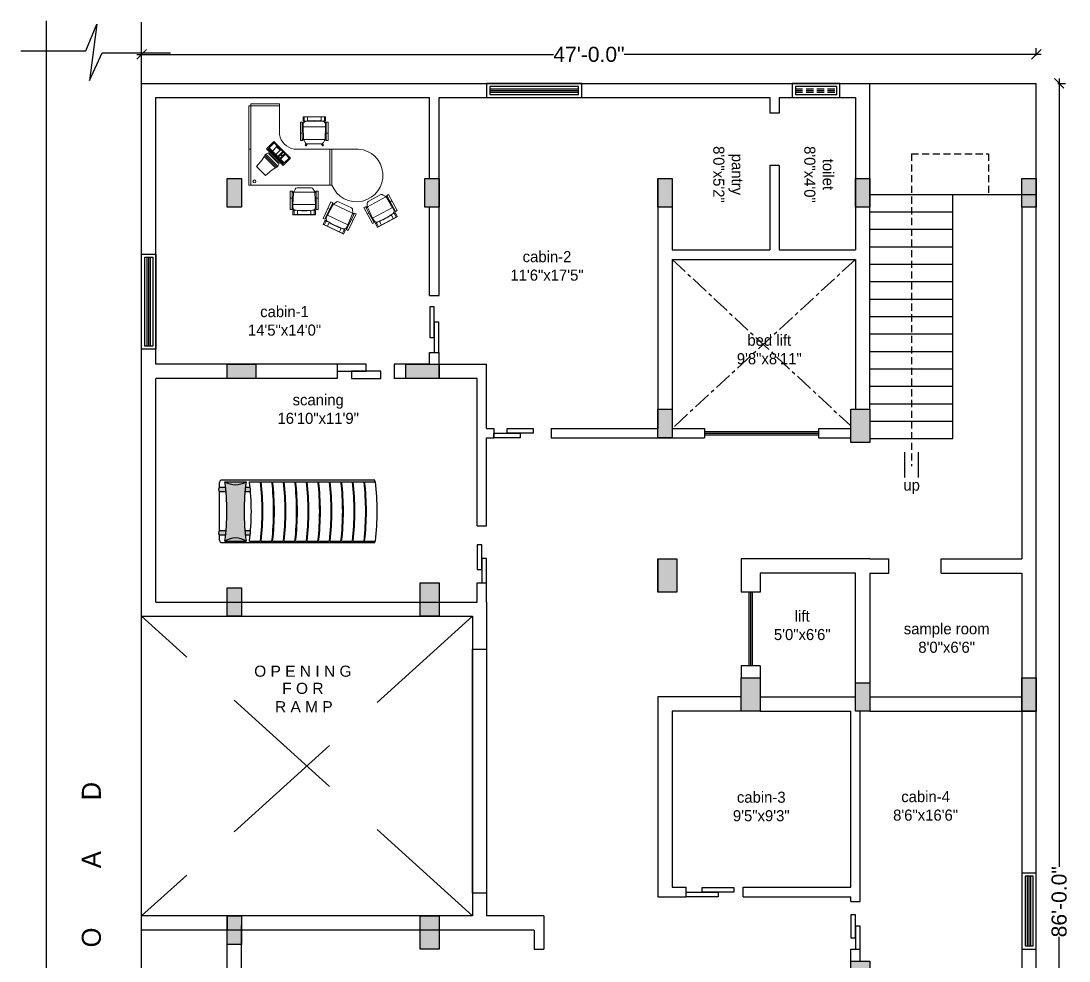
# Model space of a CAD drawing. Header units: inches. Extents: x 204954 to 440946, y -300749 to -143756.
# Drawn here: x 204987 to 205648, y -144348 to -143756 of the extents above; entities that cross this region are included whole.
import ezdxf
from ezdxf.enums import TextEntityAlignment as Align

# ---------------------------------------------------------------- set-up
doc = ezdxf.new("R2010")
doc.units = ezdxf.units.IN
doc.header["$LTSCALE"] = 9
doc.header["$MEASUREMENT"] = 0
doc.linetypes.add('CENTER', pattern=[2, 1.25, -0.25, 0.25, -0.25])
doc.linetypes.add('DASHED', pattern=[0.75, 0.5, -0.25])
doc.layers.get('Defpoints').update_dxf_attribs({"lineweight": 0})
doc.layers.add('beam framing', color=91, linetype='Continuous')
doc.layers.add('Plinth Wall TEXT', color=7, linetype='Continuous')
doc.layers.add('Bloco', color=1, linetype='Continuous', lineweight=9)
doc.layers.add('COLUMNS', color=1, linetype='Continuous', lineweight=30)
doc.layers.add('Hatch', color=7, linetype='Continuous', lineweight=15, true_color=0xa3a3a3)
doc.styles.add('outer', font='arial.ttf', dxfattribs={"height": 24})
doc.styles.add('SST1', font='arial.ttf', dxfattribs={"height": 9.5})
doc.styles.add('vni1', font='arial.ttf')
doc.dimstyles.new('DIMA-1', dxfattribs={"dimtxt": 9.5, "dimasz": 6, "dimexe": 4, "dimexo": 4, "dimgap": 0.25, "dimtad": 0, "dimdec": 1, "dimzin": 3, "dimdsep": 46, "dimlunit": 4, "dimtxsty": 'SST1', "dimblk1": 'OBLIQUE', "dimblk2": 'OBLIQUE', "dimsah": 1, "dimcen": 0, "dimdle": 3, "dimclrd": 3, "dimclre": 3, "dimclrt": 7, "dimadec": 0, "dimazin": 0, "dimtfac": 1, "dimtdec": 1, "dimtix": 1, "dimtmove": 2, "dimatfit": 3, "dimfxl": 4, "dimfxlon": 1, "dimtolj": 1, "dimtzin": 3, "dimarcsym": 0})

# ---------------------------------------------------------------- blocks, each defined once
blk = doc.blocks.new('A$C31806C9B')
at = {"layer": 'Hatch'}
blk.add_hatch(color=256, dxfattribs=at).paths.add_polyline_path([(0, -21), (0, 0), (-12, 0), (-12, -21)])
at = {"layer": 'COLUMNS'}
blk.add_lwpolyline([(-12, 0), (0, 0), (0, -21), (-12, -21)], close=True, dxfattribs=at)
blk = doc.blocks.new('A$C00142961')
at = {"layer": 'Hatch'}
blk.add_hatch(color=256, dxfattribs=at).paths.add_polyline_path([(9, 0), (0, 0), (0, -21), (9, -21)])
at = {"layer": 'COLUMNS'}
blk.add_lwpolyline([(0, 0), (9, 0), (9, -21), (0, -21)], close=True, dxfattribs=at)
blk = doc.blocks.new('A$C5E2070FF')
at = {"layer": 'Hatch'}
blk.add_hatch(color=256, dxfattribs=at).paths.add_polyline_path([(18, -9), (18, 0), (0, 0), (0, -9)])
at = {"layer": 'COLUMNS'}
blk.add_lwpolyline([(18, 0), (18, -9), (0, -9), (0, 0)], close=True, dxfattribs=at)
blk = doc.blocks.new('_Oblique')
at = {"color": 0, "linetype": 'ByBlock', "lineweight": -2}
blk.add_line((-0.5, -0.5), (0.5, 0.5), dxfattribs=at)
blk = doc.blocks.new('*D11')
at = {"layer": 'beam framing', "color": 3, "lineweight": -2, "transparency": 16777216}
for p, q in [((205059.9, -143776.87), (205322.6, -143776.87)), ((205062.9, -143777.62), (205062.9, -143772.87)), ((205629.9, -143776.87), (205367.19, -143776.87)), ((205626.9, -143777.62), (205626.9, -143772.87))]:
    blk.add_line(p, q, dxfattribs=at)
at = {"layer": 'Defpoints', "color": 0, "transparency": 16777216}
for p in [(205626.9, -143776.87), (205062.9, -143795.13), (205626.9, -143795.13)]:
    blk.add_point(p, dxfattribs=at)
at = {"layer": 'beam framing', "color": 3, "lineweight": -2, "transparency": 16777216, "xscale": 6, "yscale": 6, "zscale": 6, "rotation": 180}
blk.add_blockref('_Oblique', (205062.9, -143776.87), dxfattribs=at)
at = {"layer": 'beam framing', "color": 3, "lineweight": -2, "transparency": 16777216, "xscale": 6, "yscale": 6, "zscale": 6}
blk.add_blockref('_Oblique', (205626.9, -143776.87), dxfattribs=at)
at = {"layer": 'beam framing', "color": 7, "transparency": 16777216, "insert": (205344.9, -143776.87), "char_height": 9.5, "attachment_point": 5, "style": 'SST1'}
blk.add_mtext('\\A1;47\'-0.0"', dxfattribs=at)
blk = doc.blocks.new('*D12')
at = {"layer": 'beam framing', "color": 3, "lineweight": -2, "transparency": 16777216}
for p, q in [((205640.57, -143795.13), (205645.32, -143795.13)), ((205641.32, -143792.13), (205641.32, -144289.02)), ((205641.32, -144830.13), (205641.32, -144333.24)), ((205640.57, -144827.13), (205645.32, -144827.13))]:
    blk.add_line(p, q, dxfattribs=at)
at = {"layer": 'Defpoints', "color": 0, "transparency": 16777216}
for p in [(205626.9, -143795.13), (205626.9, -144827.13), (205641.32, -144827.13)]:
    blk.add_point(p, dxfattribs=at)
at = {"layer": 'beam framing', "color": 3, "lineweight": -2, "transparency": 16777216, "xscale": 6, "yscale": 6, "zscale": 6}
for p, rotation in [((205641.32, -143795.13), 90), ((205641.32, -144827.13), 270)]:
    blk.add_blockref('_Oblique', p, dxfattribs=dict(at, rotation=rotation))
at = {"layer": 'beam framing', "color": 7, "transparency": 16777216, "insert": (205641.32, -144311.13), "char_height": 9.5, "attachment_point": 5, "rotation": 90, "style": 'SST1'}
blk.add_mtext('\\A1;86\'-0.0"', dxfattribs=at)

msp = doc.modelspace()

# ---------------------------------------------------------------- hatches: boundary and pattern name
at = {"ltscale": 0.08}
h = msp.add_hatch(color=0, dxfattribs=at)
h.dxf.hatch_style = 1
h.set_gradient(color1=(207, 182, 150), color2=(239, 231, 220), one_color=1, tint=0.9)
h.paths.add_polyline_path([(205115.40385, -144046.25261, 0.288482462), (205128.73369, -144046.25261)])
h = msp.add_hatch(color=0, dxfattribs=at)
h.dxf.hatch_style = 1
h.set_gradient(color1=(207, 182, 150), color2=(239, 231, 220), one_color=1, tint=0.9, name='INVCURVED')
h.paths.add_polyline_path([(205115.40385, -144046.25261, -0.065400676), (205115.40385, -144083.66113, -0.288482462), (205128.73369, -144083.66113, -0.065400676), (205128.73369, -144046.25261, -0.288482462)])
h = msp.add_hatch(color=0, dxfattribs=at)
h.dxf.hatch_style = 1
h.set_gradient(color1=(207, 182, 150), color2=(231, 219, 203), one_color=1, tint=0.85, name='CYLINDER')
h.paths.add_polyline_path([(205111.70333, -144049.82693, 0.178941655), (205111.70333, -144052.67047), (205116.10057, -144052.67047, 0.004972963), (205115.82789, -144049.82693)])
h.paths.add_polyline_path([(205128.30965, -144049.82693, 0.004972963), (205128.03696, -144052.67047), (205131.57529, -144052.67047, 0.004552059), (205131.32569, -144049.82693)])
h = msp.add_hatch(color=0, dxfattribs=at)
h.dxf.hatch_style = 1
h.set_gradient(color1=(207, 182, 150), color2=(231, 219, 203), one_color=1, tint=0.85, name='CYLINDER')
h.paths.add_polyline_path([(205111.70333, -144077.24327, 0.178941655), (205111.70333, -144080.0868), (205115.82789, -144080.0868, 0.004972963), (205116.10057, -144077.24327)])
h.paths.add_polyline_path([(205128.03696, -144077.24327, 0.004972963), (205128.30965, -144080.0868), (205131.32569, -144080.0868, 0.004552059), (205131.57529, -144077.24327)])
h = msp.add_hatch(color=0, dxfattribs=at)
h.dxf.hatch_style = 1
h.set_gradient(color1=(207, 182, 150), color2=(239, 231, 220), one_color=1, tint=0.9)
h.paths.add_polyline_path([(205115.40385, -144083.66113), (205128.73369, -144083.66113, 0.288482462)])

# ---------------------------------------------------------------- linework, layer by layer
at = {"color": 0}
for p, q in [((205115.40385, -144046.25261), (205128.73369, -144046.25261)), ((205130.93769, -144046.25261), (205137.788, -144046.25261)), ((205138.19193, -144046.25261), (205145.04223, -144046.25261)), ((205145.44616, -144046.25261), (205152.29646, -144046.25261)), ((205152.70039, -144046.25261), (205159.55069, -144046.25261)), ((205159.95462, -144046.25261), (205166.80493, -144046.25261)), ((205167.20886, -144046.25261), (205174.05916, -144046.25261)), ((205174.46309, -144046.25261), (205181.31339, -144046.25261)), ((205181.71732, -144046.25261), (205188.56762, -144046.25261)), ((205188.97155, -144046.25261), (205195.82186, -144046.25261)), ((205196.22579, -144046.25261), (205203.07609, -144046.25261)), ((205203.48002, -144046.25261), (205210.33032, -144046.25261)), ((205115.82789, -144049.82693), (205111.70333, -144049.82693)), ((205116.10057, -144052.67047), (205111.70333, -144052.67047)), ((205131.57529, -144052.67047), (205128.03696, -144052.67047)), ((205131.32569, -144049.82693), (205128.30965, -144049.82693)), ((205116.10057, -144077.24327), (205111.70333, -144077.24327)), ((205115.82789, -144080.0868), (205111.70333, -144080.0868)), ((205131.57529, -144077.24327), (205128.03696, -144077.24327)), ((205131.32569, -144080.0868), (205128.30965, -144080.0868)), ((205115.40385, -144083.66113), (205128.73369, -144083.66113)), ((205130.93769, -144083.66113), (205137.788, -144083.66113)), ((205138.19193, -144083.66113), (205145.04223, -144083.66113)), ((205145.44616, -144083.66113), (205152.29646, -144083.66113)), ((205152.70039, -144083.66113), (205159.55069, -144083.66113)), ((205159.95462, -144083.66113), (205166.80493, -144083.66113)), ((205167.20886, -144083.66113), (205174.05916, -144083.66113)), ((205174.46309, -144083.66113), (205181.31339, -144083.66113)), ((205181.71732, -144083.66113), (205188.56762, -144083.66113)), ((205188.97155, -144083.66113), (205195.82186, -144083.66113)), ((205196.22579, -144083.66113), (205203.07609, -144083.66113)), ((205203.48002, -144083.66113), (205210.33032, -144083.66113))]:
    msp.add_line(p, q, dxfattribs=at)
for points in [[(205209.81911, -144046.25261), (205209.81911, -144045.22697), (205113.89096, -144045.22697, 0.414213562), (205111.84993, -144047.26799), (205111.84993, -144049.82693)], [(205111.84993, -144080.0868), (205111.84993, -144082.64575, 0.414213562), (205113.89096, -144084.68677), (205209.81911, -144084.68677), (205209.81911, -144083.66113)]]:
    msp.add_lwpolyline(points, format="xyb", dxfattribs=at)
msp.add_lwpolyline([(205111.84993, -144052.67047), (205111.84993, -144077.24327)], dxfattribs=at)
for centre, radius, start, end in [((204973.01803, -144064.95687), 143.60908, 352.51629228, 7.48370772), ((205122.06877, -144035.66227), 12.51305, 237.81615381, 302.18384619), ((205271.1195, -144064.95687), 143.60908, 172.51629228, 187.48370772), ((204975.28622, -144064.95687), 156.77127, 353.14776189, 6.85223811), ((204975.28622, -144064.95687), 163.57468, 353.43404272, 6.56595728), ((204982.54045, -144064.95687), 156.77127, 353.14776189, 6.85223811), ((204982.54045, -144064.95687), 163.57468, 353.43404272, 6.56595728), ((204989.79468, -144064.95687), 156.77127, 353.14776189, 6.85223811), ((204989.79468, -144064.95687), 163.57468, 353.43404272, 6.56595728), ((204997.04892, -144064.95687), 156.77127, 353.14776189, 6.85223811), ((204997.04892, -144064.95687), 163.57468, 353.43404272, 6.56595728), ((205004.30315, -144064.95687), 156.77127, 353.14776189, 6.85223811), ((205004.30315, -144064.95687), 163.57468, 353.43404272, 6.56595728), ((205011.55738, -144064.95687), 156.77127, 353.14776189, 6.85223811), ((205011.55738, -144064.95687), 163.57468, 353.43404272, 6.56595728), ((205018.81161, -144064.95687), 156.77127, 353.14776189, 6.85223811), ((205018.81161, -144064.95687), 163.57468, 353.43404272, 6.56595728), ((205026.06585, -144064.95687), 156.77127, 353.14776189, 6.85223811), ((205026.06585, -144064.95687), 163.57468, 353.43404272, 6.56595728), ((205033.32008, -144064.95687), 156.77127, 353.14776189, 6.85223811), ((205033.32008, -144064.95687), 163.57468, 353.43404272, 6.56595728), ((205040.57431, -144064.95687), 156.77127, 353.14776189, 6.85223811), ((205040.57431, -144064.95687), 163.57468, 353.43404272, 6.56595728), ((205047.82854, -144064.95687), 156.77127, 353.14776189, 6.85223811), ((205047.82854, -144064.95687), 163.57468, 353.43404272, 6.56595728), ((205115.54884, -144051.2487), 4.09992, 159.70954548, 200.29045452), ((205115.54884, -144078.66504), 4.09992, 159.70954548, 200.29045452), ((205122.06877, -144094.25147), 12.51305, 57.81615381, 122.18384619)]:
    msp.add_arc(centre, radius, start, end, dxfattribs=at)
at = {"layer": 'beam framing', "color": 1}
for p, q in [((205002.95188, -144827.13188), (205002.95188, -143755.77463)), ((205027.66237, -143774.71046), (205034.54737, -143757.74676)), ((205034.54737, -143757.74676), (205029.9572, -143793.27873)), ((205062.8958, -143795.13188), (205062.8958, -143756.58138)), ((204986.81157, -143774.71046), (205027.66237, -143774.71046)), ((205029.9572, -143793.27873), (205037.98962, -143775.85663)), ((205037.98962, -143775.85663), (205081.13525, -143775.85663)), ((205062.8958, -143795.13188), (205626.89577, -143795.13188)), ((205062.8958, -144827.13188), (205062.8958, -143795.13188)), ((205521.89584, -144000.63195), (205521.89581, -143795.13188)), ((205626.89577, -144827.13188), (205626.89577, -143795.13188)), ((205071.8958, -143804.13188), (205244.39581, -143804.13188)), ((205071.8958, -143972.13187), (205071.8958, -143804.13188)), ((205244.39581, -143855.13187), (205244.39581, -143804.13188)), ((205250.39581, -143804.13188), (205458.89581, -143804.13188)), ((205250.39581, -143928.89864), (205250.39581, -143804.13188)), ((205458.89581, -143804.13188), (205458.89581, -143813.90724)), ((205464.89581, -143804.13188), (205512.89581, -143804.13188)), ((205464.89581, -143804.13188), (205464.89581, -143813.90724)), ((205512.89581, -143804.13188), (205512.89581, -143900.13187)), ((205464.89581, -143813.90724), (205458.89581, -143813.90724)), ((205458.89581, -143846.90724), (205458.89581, -143900.13187)), ((205464.89581, -143846.90724), (205458.89581, -143846.90724)), ((205464.89581, -143846.90724), (205464.89581, -143900.13187)), ((205388.39581, -143855.13187), (205388.39581, -143900.13187)), ((205397.39578, -143855.13187), (205397.39578, -143900.13187)), ((205574.39579, -144019.13188), (205574.39579, -143865.13188)), ((205244.39581, -143928.89864), (205244.39581, -143873.13187)), ((205617.89577, -143873.13187), (205617.89577, -144094.99547)), ((205388.39578, -143900.13187), (205388.39578, -144012.63187)), ((205397.39578, -143900.13187), (205458.89581, -143900.13187)), ((205464.89581, -143900.13187), (205512.89581, -143900.13187)), ((205397.39578, -143906.13187), (205512.89581, -143906.13187)), ((205397.39578, -143906.13187), (205397.39578, -144012.63187)), ((205512.89581, -143906.13187), (205512.89581, -144000.63195)), ((205244.39581, -143928.89864), (205250.39581, -143928.89864)), ((205244.39581, -143972.13187), (205244.39581, -143964.89864)), ((205244.39581, -143964.89864), (205250.39581, -143964.89864)), ((205250.39581, -143981.13187), (205250.39581, -143964.89864)), ((205186.0896, -143972.13187), (205071.8958, -143972.13187)), ((205186.0896, -143972.13187), (205186.0896, -143981.13187)), ((205244.39581, -143972.13187), (205222.0896, -143972.13187)), ((205222.0896, -143972.13187), (205222.0896, -143981.13187)), ((205250.39581, -143972.13187), (205280.39577, -143972.13187)), ((205280.39577, -144012.63187), (205280.39577, -143972.13187)), ((205071.8958, -144122.13188), (205071.8958, -143981.13187)), ((205186.0896, -143981.13187), (205071.8958, -143981.13187)), ((205274.39577, -143981.13187), (205222.0896, -143981.13187)), ((205274.39577, -144074.13197), (205274.39577, -143981.13187)), ((205280.39577, -144012.63187), (205285.02924, -144012.63187)), ((205285.02924, -144012.63187), (205285.02924, -144018.63187)), ((205321.02924, -144012.63187), (205388.39578, -144012.63187)), ((205321.02924, -144012.63187), (205321.02924, -144018.63187)), ((205397.39578, -144012.63187), (205417.64581, -144012.63187)), ((205417.64581, -144012.63187), (205417.64581, -144018.63187)), ((205489.64581, -144012.63187), (205509.89584, -144012.63187)), ((205489.64581, -144012.63187), (205489.64581, -144018.63187)), ((205280.39577, -144018.63187), (205285.02924, -144018.63187)), ((205280.39577, -144074.13197), (205280.39577, -144018.63187)), ((205321.02924, -144018.63187), (205417.64581, -144018.63187)), ((205489.64581, -144018.63187), (205509.89584, -144018.63187)), ((205274.39577, -144074.13197), (205280.39577, -144074.13197)), ((205388.39581, -144094.99543), (205388.39581, -144115.99543)), ((205440.8958, -144094.99545), (205440.89579, -144115.99543)), ((205521.89581, -144094.99547), (205440.8958, -144094.99545)), ((205521.89581, -144094.99547), (205533.85479, -144094.99547)), ((205533.85479, -144103.99547), (205533.85479, -144094.99547)), ((205566.85479, -144094.99547), (205617.89577, -144094.99547)), ((205566.85479, -144103.99547), (205566.85479, -144094.99547)), ((205452.8958, -144103.99545), (205452.89579, -144115.99543)), ((205512.8958, -144103.99547), (205452.8958, -144103.99545)), ((205512.89577, -144172.99546), (205512.8958, -144103.99547)), ((205521.89581, -144103.99547), (205521.89581, -144190.99546)), ((205521.89581, -144103.99547), (205533.85479, -144103.99547)), ((205566.85479, -144103.99547), (205617.89577, -144103.99547)), ((205617.89577, -144103.99547), (205617.89577, -144389.13187)), ((205274.39577, -144122.13196), (205274.39577, -144110.13197)), ((205274.39577, -144110.13197), (205280.39577, -144110.13197)), ((205280.39577, -144122.13196), (205280.39577, -144110.13197)), ((205452.89579, -144115.99543), (205440.89579, -144115.99543)), ((205071.8958, -144122.13188), (205274.39577, -144122.13196)), ((205280.39577, -144122.13196), (205280.3958, -144319.99541)), ((205062.8958, -144131.13188), (205271.39577, -144131.13196)), ((205271.39577, -144131.13196), (205271.3958, -144319.99541)), ((205440.89579, -144162.40002), (205440.89578, -144169.99545)), ((205452.89577, -144162.40002), (205440.89579, -144162.40002)), ((205452.89577, -144162.40002), (205452.89577, -144169.99545)), ((205388.3958, -144181.99547), (205388.3958, -144307.99547)), ((205440.89578, -144181.99547), (205388.3958, -144181.99547)), ((205452.89577, -144181.99547), (205512.89577, -144181.99547)), ((205521.89581, -144181.99546), (205617.89581, -144181.99546)), ((205397.3958, -144190.99543), (205397.3958, -144301.99547)), ((205446.89578, -144190.99544), (205397.3958, -144190.99543)), ((205452.89577, -144190.99547), (205509.89581, -144190.99547)), ((205509.89581, -144301.99547), (205509.89581, -144190.99547)), ((205515.89581, -144310.99547), (205515.89581, -144190.99547)), ((205521.89581, -144190.99546), (205626.89581, -144190.99546)), ((205397.3958, -144301.99547), (205406.11626, -144301.99547)), ((205406.11626, -144307.99547), (205406.11626, -144301.99547)), ((205442.11626, -144301.99547), (205509.89581, -144301.99547)), ((205442.11626, -144307.99547), (205442.11626, -144301.99547)), ((205388.3958, -144307.99547), (205406.11626, -144307.99547)), ((205442.11626, -144307.99547), (205509.89581, -144307.99547)), ((205509.89581, -144310.99547), (205509.89581, -144307.99547)), ((205509.89581, -144310.99547), (205515.89581, -144310.99547)), ((205271.3958, -144319.99541), (205062.8958, -144319.99541)), ((205116.89581, -144444.87187), (205116.89581, -144319.99541)), ((205125.89581, -144444.87187), (205125.89581, -144325.99541)), ((205316.39581, -144319.99541), (205280.3958, -144319.99541)), ((205316.39581, -144319.99541), (205316.39581, -144340.99538)), ((205310.39581, -144328.99541), (205062.8958, -144328.99541)), ((205310.39581, -144328.99541), (205310.39581, -144340.99538)), ((205310.39581, -144340.99538), (205316.39581, -144340.99538)), ((205509.89581, -144389.13187), (205509.89581, -144340.99547)), ((205509.89581, -144340.99547), (205515.89581, -144340.99547)), ((205515.89581, -144348.49544), (205515.89581, -144340.99547))]:
    msp.add_line(p, q, dxfattribs=at)
at = {"layer": 'beam framing', "color": 4}
for p, q in [((205282.39577, -143798.63188), (205338.39577, -143798.63188)), ((205282.39577, -143799.63188), (205338.39577, -143799.63188)), ((205282.39577, -143800.63188), (205338.39577, -143800.63188)), ((205066.3958, -143960.79101), (205066.3958, -143904.79101)), ((205067.3958, -143960.79101), (205067.3958, -143904.79101)), ((205068.3958, -143960.79101), (205068.3958, -143904.79101)), ((205417.64581, -144014.63187), (205489.64581, -144014.63187)), ((205417.64581, -144015.63187), (205489.64581, -144015.63187)), ((205417.64581, -144016.63187), (205489.64581, -144016.63187)), ((205445.89578, -144162.40002), (205445.89579, -144115.99543)), ((205446.89578, -144162.40002), (205446.89579, -144115.99543)), ((205447.89578, -144162.40002), (205447.89579, -144115.99543)), ((205621.39577, -144338.99547), (205621.39577, -144294.99547)), ((205622.39577, -144338.99547), (205622.39577, -144294.99547)), ((205623.39577, -144338.99547), (205623.39577, -144294.99547))]:
    msp.add_line(p, q, dxfattribs=at)
at = {"layer": 'beam framing', "color": 6, "linetype": 'DASHED'}
for p, q in [((205475.10442, -143798.63188), (205501.10442, -143798.63188)), ((205475.10442, -143799.63188), (205501.10442, -143799.63188)), ((205475.10442, -143800.63188), (205501.10442, -143800.63188))]:
    msp.add_line(p, q, dxfattribs=at)
at = {"layer": 'beam framing', "color": 2, "linetype": 'DASHED'}
for p, q in [((205548.14581, -143839.49608), (205548.14581, -144036.48307)), ((205548.14581, -143839.49608), (205596.7191, -143839.49608)), ((205596.7191, -143839.49608), (205596.7191, -143865.13188))]:
    msp.add_line(p, q, dxfattribs=at)
at = {"layer": 'beam framing', "color": 8, "linetype": 'DASHED', "lineweight": 25, "ltscale": 18}
for p, q in [((205521.89574, -143855.13185), (205521.89581, -143855.13198)), ((205271.3958, -144319.99541), (205062.8958, -144131.13188)), ((205271.39577, -144131.13196), (205062.8958, -144319.99541))]:
    msp.add_line(p, q, dxfattribs=at)
at = {"layer": 'beam framing', "ltscale": 18}
for p, q in [((205521.89582, -143865.13188), (205626.89577, -143865.13188)), ((205521.89582, -143876.13188), (205574.39579, -143876.13188)), ((205521.89582, -143887.13188), (205574.39579, -143887.13188)), ((205521.89582, -143898.13188), (205574.39579, -143898.13188)), ((205521.89582, -143909.13188), (205574.39579, -143909.13188)), ((205521.89582, -143920.13188), (205574.39579, -143920.13188)), ((205521.89582, -143931.13188), (205574.39579, -143931.13188)), ((205521.89582, -143942.13188), (205574.39579, -143942.13188)), ((205521.89582, -143953.13188), (205574.39579, -143953.13188)), ((205521.89582, -143964.13188), (205574.39579, -143964.13188)), ((205521.89582, -143975.13188), (205574.39579, -143975.13188)), ((205521.89582, -143986.13188), (205574.39579, -143986.13188)), ((205521.89582, -143997.13188), (205574.39579, -143997.13188)), ((205521.89582, -144008.13188), (205574.39579, -144008.13188)), ((205521.89582, -144019.13188), (205574.39579, -144019.13188))]:
    msp.add_line(p, q, dxfattribs=at)
at = {"layer": 'beam framing', "color": 1, "linetype": 'CENTER'}
for p, q in [((205397.39578, -143906.13187), (205509.89584, -144011.13195)), ((205512.89581, -143906.13187), (205397.39578, -144012.63187))]:
    msp.add_line(p, q, dxfattribs=at)
at = {"layer": 'beam framing', "color": 6}
for p, q in [((205543.91565, -144027.66682), (205543.91565, -144043.69034)), ((205552.37597, -144027.66682), (205552.37597, -144043.69034))]:
    msp.add_line(p, q, dxfattribs=at)
at = {"layer": 'beam framing', "color": 71, "linetype": 'DASHED', "lineweight": 25, "ltscale": 18}
msp.add_line((205116.89581, -144319.99545), (205116.89581, -144328.99541), dxfattribs=at)
at = {"layer": 'beam framing', "color": 5}
for points in [[(205280.39577, -143804.13188), (205340.39577, -143804.13188), (205340.39577, -143795.13188), (205280.39577, -143795.13188)], [(205282.39577, -143802.13188), (205338.39577, -143802.13188), (205338.39577, -143797.13188), (205282.39577, -143797.13188)], [(205473.10442, -143804.13188), (205503.10442, -143804.13188), (205503.10442, -143795.13188), (205473.10442, -143795.13188)], [(205475.10442, -143802.13188), (205501.10442, -143802.13188), (205501.10442, -143797.13188), (205475.10442, -143797.13188)], [(205071.8958, -143962.79101), (205062.8958, -143962.79101), (205062.8958, -143902.79101), (205071.8958, -143902.79101)], [(205069.8958, -143960.79101), (205064.8958, -143960.79101), (205064.8958, -143904.79101), (205069.8958, -143904.79101)], [(205617.89577, -144340.99547), (205626.89577, -144340.99547), (205626.89577, -144292.99547), (205617.89577, -144292.99547)], [(205619.89577, -144338.99547), (205624.89577, -144338.99547), (205624.89577, -144294.99547), (205619.89577, -144294.99547)]]:
    msp.add_lwpolyline(points, close=True, dxfattribs=at)
at = {"layer": 'beam framing', "color": 4}
for points in [[(205244.50016, -143955.25347), (205247.39581, -143955.25347), (205247.39581, -143935.96313), (205244.50016, -143935.96313)], [(205247.39581, -143964.89864), (205250.29146, -143964.89864), (205250.29146, -143945.6083), (205247.39581, -143945.6083)], [(205186.0896, -143976.63187), (205204.49567, -143976.63187), (205204.49567, -143972.1588), (205186.0896, -143972.1588)], [(205195.29263, -143981.10494), (205213.69871, -143981.10494), (205213.69871, -143976.63187), (205195.29263, -143976.63187)], [(205293.23904, -144012.65998), (205309.65863, -144012.65998), (205309.65863, -144015.63187), (205293.23904, -144015.63187)], [(205285.02924, -144015.63187), (205301.44884, -144015.63187), (205301.44884, -144018.60376), (205285.02924, -144018.60376)], [(205274.40847, -144101.59634), (205277.39577, -144101.59634), (205277.39577, -144086.18143), (205274.40847, -144086.18143)], [(205277.39577, -144110.13197), (205280.38307, -144110.13197), (205280.38307, -144094.71705), (205277.39577, -144094.71705)], [(205406.11626, -144304.99547), (205426.25373, -144304.99547), (205426.25373, -144307.95543), (205406.11626, -144307.95543)], [(205416.18499, -144302.03551), (205436.32247, -144302.03551), (205436.32247, -144304.99547), (205416.18499, -144304.99547)], [(205509.92233, -144333.78763), (205512.89581, -144333.78763), (205512.89581, -144319.37196), (205509.92233, -144319.37196)], [(205512.89581, -144340.99547), (205515.86929, -144340.99547), (205515.86929, -144326.57979), (205512.89581, -144326.57979)]]:
    msp.add_lwpolyline(points, close=True, dxfattribs=at)
at = {"layer": 'beam framing', "color": 6}
msp.add_lwpolyline([(205271.39577, -144151.90236), (205280.39579, -144151.90236), (205280.39579, -144305.63624), (205271.39577, -144305.63624)], close=True, dxfattribs=at)
at = {"layer": 'Bloco', "color": 2, "linetype": 'Continuous'}
for p, q in [((205131.71702, -143809.2861), (205131.71702, -143859.20862)), ((205131.71702, -143809.2861), (205149.87066, -143809.2861)), ((205149.87066, -143809.2861), (205149.87066, -143827.43974)), ((205181.63954, -143836.51656), (205181.63954, -143859.20862)), ((205131.71702, -143859.20862), (205181.63954, -143859.20862))]:
    msp.add_line(p, q, dxfattribs=at)
at = {"layer": 'Bloco', "color": 2, "linetype": 'ByBlock'}
for p, q in [((205178.86031, -143816.30217), (205164.63995, -143816.30217)), ((205164.63995, -143818.46565), (205164.63995, -143816.33242)), ((205178.67877, -143816.15089), (205164.82149, -143816.15089)), ((205165.39635, -143818.39347), (205165.39635, -143816.45345)), ((205167.51428, -143818.2443), (205167.51428, -143816.45345)), ((205175.98598, -143818.2443), (205175.98598, -143816.45345)), ((205178.1039, -143818.39347), (205178.1039, -143816.45345)), ((205178.86031, -143816.33242), (205178.86031, -143818.46565)), ((205162.97587, -143831.08226), (205162.97587, -143819.58496)), ((205162.97587, -143819.58496), (205164.18611, -143819.58496)), ((205164.18611, -143831.08226), (205164.18611, -143819.58496)), ((205164.89099, -143820.09759), (205164.18611, -143819.58496)), ((205164.70704, -143820.56893), (205164.18611, -143820.19008)), ((205164.63995, -143822.61056), (205164.63995, -143821.09776)), ((205164.9838, -143829.76265), (205164.63995, -143822.61056)), ((205164.63995, -143822.61056), (205178.86031, -143822.61056)), ((205165.25918, -143819.0706), (205166.02771, -143818.99802)), ((205178.24108, -143819.0706), (205177.47255, -143818.99802)), ((205178.51646, -143829.76265), (205178.86031, -143822.61056)), ((205178.60927, -143820.09759), (205179.31415, -143819.58496)), ((205178.79322, -143820.56893), (205179.31415, -143820.19008)), ((205178.86031, -143822.61056), (205178.86031, -143821.09776)), ((205179.31415, -143831.08226), (205179.31415, -143819.58496)), ((205180.52439, -143819.58496), (205179.31415, -143819.58496)), ((205180.52439, -143831.08226), (205180.52439, -143819.58496)), ((205162.97587, -143826.54385), (205164.18611, -143826.54385)), ((205164.99267, -143829.89055), (205164.18611, -143830.47714)), ((205165.09006, -143830.42485), (205164.18611, -143831.08226)), ((205165.10505, -143830.47714), (205178.39521, -143830.47714)), ((205178.4102, -143830.42485), (205179.31415, -143831.08226)), ((205178.50759, -143829.89055), (205179.31415, -143830.47714)), ((205180.52439, -143826.54385), (205179.31415, -143826.54385)), ((205141.67879, -143836.36222, 0.60512), (205146.17159, -143831.86942, 0.60512)), ((205152.16198, -143846.84541, 0.60512), (205141.67879, -143836.36222, 0.60512)), ((205146.17159, -143831.86942, 0.60512), (205156.65478, -143842.35261, 0.60512)), ((205146.17159, -143831.86942), (205156.65478, -143842.35261)), ((205146.17159, -143831.86942, 0.60512), (205146.17159, -143831.86942)), ((205162.97587, -143831.08226), (205164.18611, -143831.08226)), ((205166.05461, -143832.31986), (205165.36883, -143831.10061)), ((205166.45031, -143833.64531), (205165.99653, -143834.1861)), ((205166.88736, -143834.01204), (205166.43358, -143834.55283)), ((205166.93431, -143833.16622), (205166.71276, -143833.43026)), ((205166.75703, -143833.4674), (205166.71276, -143833.43026)), ((205167.06042, -143833.72198), (205167.01616, -143833.68484)), ((205167.49826, -143833.20019), (205167.06042, -143833.72198)), ((205167.21902, -143833.20019), (205176.28124, -143833.20019)), ((205176.002, -143833.20019), (205176.43983, -143833.72198)), ((205176.43983, -143833.72198), (205176.4841, -143833.68484)), ((205176.56595, -143833.16622), (205176.7875, -143833.43026)), ((205176.6129, -143834.01204), (205177.06668, -143834.55283)), ((205176.74323, -143833.4674), (205176.7875, -143833.43026)), ((205177.04995, -143833.64531), (205177.50373, -143834.1861)), ((205177.44565, -143832.31986), (205178.13143, -143831.10061)), ((205180.52439, -143831.08226), (205179.31415, -143831.08226)), ((205140.55047, -143840.37876, 0.30256), (205140.12258, -143841.23454, 0.30256)), ((205141.1923, -143839.73694, 0.60512), (205140.55047, -143840.37876, 0.60512)), ((205140.55047, -143840.37876, 0.30256), (205148.14544, -143847.97373, 0.30256)), ((205140.55047, -143840.37876, 0.60512), (205148.14544, -143847.97373, 0.60512)), ((205142.85035, -143838.82768, 0.60512), (205141.1923, -143839.73694, 0.60512)), ((205144.77584, -143843.32048, 0.60512), (205141.1923, -143839.73694, 0.60512)), ((205141.1923, -143839.73694, 0.60512), (205148.78726, -143847.3319, 0.60512)), ((205146.27344, -143842.25076, 0.60512), (205142.85035, -143838.82768, 0.60512)), ((205143.12091, -143839.09824, 0.60512), (205143.12091, -143839.09824, 0.60512)), ((205143.12091, -143839.09824, 0.60512), (205143.12091, -143839.09824, 0.60512)), ((205145.57499, -143841.55232, 2.11793), (205149.15853, -143845.13586, 2.11793)), ((205146.27344, -143842.25076, 0.60512), (205149.69652, -143845.67385, 0.60512)), ((205156.65478, -143842.35261, 0.60512), (205152.16198, -143846.84541, 0.60512)), ((205156.65478, -143842.35261, 0.60512), (205156.65478, -143842.35261)), ((205148.14544, -143847.97373, 0.30256), (205147.28966, -143848.40162, 0.30256)), ((205148.78726, -143847.3319, 0.60512), (205148.14544, -143847.97373, 0.60512)), ((205149.69652, -143845.67385, 0.60512), (205148.78726, -143847.3319, 0.60512)), ((205156.61798, -143863.06697), (205156.61798, -143874.56428)), ((205156.61798, -143863.06697), (205157.82822, -143863.06697)), ((205157.82822, -143863.06697), (205157.82822, -143874.56428)), ((205158.73217, -143863.72439), (205157.82822, -143863.06697)), ((205159.69672, -143861.82938), (205159.01094, -143863.04863)), ((205169.92335, -143860.94905), (205160.86113, -143860.94905)), ((205171.08776, -143861.82938), (205171.77354, -143863.04863)), ((205172.05231, -143863.72439), (205172.95626, -143863.06697)), ((205172.95626, -143863.06697), (205172.95626, -143874.56428)), ((205174.1665, -143863.06697), (205172.95626, -143863.06697)), ((205174.1665, -143863.06697), (205174.1665, -143874.56428)), ((205156.61798, -143867.60538), (205157.82822, -143867.60538)), ((205158.63478, -143864.25868), (205157.82822, -143863.6721)), ((205158.62592, -143864.38659), (205158.28207, -143871.53867)), ((205172.03732, -143863.6721), (205158.74716, -143863.6721)), ((205172.1497, -143864.25868), (205172.95626, -143863.6721)), ((205172.15857, -143864.38659), (205172.50242, -143871.53867)), ((205174.1665, -143867.60538), (205172.95626, -143867.60538)), ((205182.26505, -143869.84781), (205177.30845, -143880.22183)), ((205182.26505, -143869.84781), (205183.35705, -143870.36956)), ((205185.57654, -143870.0584), (205184.43213, -143870.86288)), ((205187.0067, -143869.76607), (205195.18354, -143873.67288)), ((205216.92392, -143866.695), (205205.20833, -143872.96981)), ((205213.77475, -143865.29266), (205205.78619, -143869.57129)), ((205215.21684, -143865.51892), (205216.39703, -143866.26994)), ((205216.96183, -143866.73402), (205217.44829, -143865.7277)), ((205217.29994, -143867.15903), (205217.73399, -143866.26113)), ((205217.36815, -143867.2676), (205221.04804, -143873.40999)), ((205218.51514, -143865.1563), (205217.44829, -143865.7277)), ((205217.44829, -143865.7277), (205222.87662, -143875.86285)), ((205218.51514, -143865.1563), (205223.94348, -143875.29145)), ((205220.65791, -143869.15702), (205219.59105, -143869.72842)), ((205156.61798, -143874.56428), (205157.82822, -143874.56428)), ((205158.34915, -143873.58031), (205157.82822, -143873.95916)), ((205158.5331, -143874.05164), (205157.82822, -143874.56428)), ((205172.50242, -143871.53867), (205158.28207, -143871.53867)), ((205158.28207, -143871.53867), (205158.28207, -143873.05148)), ((205158.28207, -143877.81681), (205158.28207, -143875.68359)), ((205158.90129, -143875.07863), (205159.66982, -143875.15122)), ((205159.03847, -143875.75577), (205159.03847, -143877.69579)), ((205161.15639, -143875.90494), (205161.15639, -143877.69579)), ((205169.62809, -143875.90494), (205169.62809, -143877.69579)), ((205171.8832, -143875.07863), (205171.11467, -143875.15122)), ((205171.74602, -143875.75577), (205171.74602, -143877.69579)), ((205172.25138, -143874.05164), (205172.95626, -143874.56428)), ((205172.43534, -143873.58031), (205172.95626, -143873.95916)), ((205172.50242, -143871.53867), (205172.50242, -143873.05148)), ((205172.50242, -143875.68359), (205172.50242, -143877.81681)), ((205174.1665, -143874.56428), (205172.95626, -143874.56428)), ((205183.35705, -143870.36956), (205178.40045, -143880.74357)), ((205183.50791, -143871.90414), (205180.11432, -143878.20922)), ((205180.3085, -143873.94282), (205181.4005, -143874.46456)), ((205183.57105, -143871.79255), (205183.09618, -143870.91556)), ((205183.88926, -143871.35244), (205183.35705, -143870.36956)), ((205183.92533, -143871.31172), (205195.91704, -143877.04124)), ((205195.85467, -143874.96919), (205195.94782, -143876.36496)), ((205203.04571, -143873.44165), (205204.11256, -143872.87025)), ((205203.04571, -143873.44165), (205208.47404, -143883.5768)), ((205204.11256, -143872.87025), (205209.5409, -143883.0054)), ((205205.21981, -143873.02299), (205204.11256, -143872.87025)), ((205205.38622, -143873.53996), (205204.39826, -143873.40368)), ((205205.17537, -143870.89709), (205205.1465, -143872.29567)), ((205205.43879, -143873.6569), (205208.51246, -143880.12398)), ((205221.04804, -143873.40999), (205208.51246, -143880.12398)), ((205221.04804, -143873.40999), (205221.76229, -143874.74356)), ((205221.95284, -143875.2414), (205222.59092, -143875.32942)), ((205222.01322, -143875.74375), (205222.87662, -143875.86285)), ((205223.94348, -143875.29145), (205222.87662, -143875.86285)), ((205158.28207, -143877.84707), (205172.50242, -143877.84707)), ((205158.4636, -143877.99835), (205172.32088, -143877.99835)), ((205177.30845, -143880.22183), (205178.40045, -143880.74357)), ((205178.32741, -143881.94918), (205177.40776, -143883.87399)), ((205178.97879, -143882.3404), (205178.14243, -143884.09088)), ((205179.25747, -143880.5849), (205178.40045, -143880.74357)), ((205179.29469, -143880.08031), (205178.66133, -143880.19757)), ((205179.14694, -143881.67028), (205179.80909, -143882.0671)), ((205180.11432, -143878.20922), (205179.46214, -143879.57423)), ((205180.82549, -143883.38805), (205180.05344, -143885.00394)), ((205180.11432, -143878.20922), (205192.94534, -143884.33975)), ((205197.00707, -143876.8914), (205192.05047, -143887.26541)), ((205195.71842, -143877.7382), (205192.94534, -143884.33975)), ((205198.09908, -143877.41314), (205193.14248, -143887.78716)), ((205196.14252, -143881.50815), (205195.05052, -143880.9864)), ((205195.76556, -143877.61896), (205196.7462, -143877.4374)), ((205195.90802, -143877.09488), (205197.00707, -143876.8914)), ((205198.09908, -143877.41314), (205197.00707, -143876.8914)), ((205205.18847, -143877.44237), (205206.25533, -143876.87097)), ((205208.47404, -143883.5768), (205209.5409, -143883.0054)), ((205208.51246, -143880.12398), (205209.22671, -143881.45755)), ((205209.53553, -143881.89205), (205209.2552, -143882.47197)), ((205209.92023, -143882.2207), (205209.5409, -143883.0054)), ((205210.72968, -143882.95218), (205211.44142, -143882.65331)), ((205211.4909, -143885.68498), (205224.02648, -143878.97099)), ((205211.72236, -143885.73263), (205223.93788, -143879.19005)), ((205213.10773, -143882.61586), (205213.95327, -143884.19454)), ((205220.57574, -143878.61603), (205221.42127, -143880.19471)), ((205222.17354, -143876.8229), (205221.53033, -143877.24974)), ((205222.37231, -143877.48458), (205223.28827, -143879.19476)), ((205223.00502, -143877.06383), (205224.0122, -143878.94431)), ((205190.22573, -143890.03182), (205177.39471, -143883.90129)), ((205189.99671, -143890.09006), (205177.4933, -143884.11605)), ((205188.4695, -143887.04028), (205187.69745, -143888.65617)), ((205190.44481, -143887.81875), (205189.60845, -143889.56922)), ((205190.86051, -143887.26691), (205190.13577, -143887.00108)), ((205190.23878, -143890.00452), (205191.15843, -143888.07971)), ((205191.63547, -143886.49898), (205192.05047, -143887.26541)), ((205192.00465, -143886.153), (205192.31135, -143886.71941)), ((205193.14248, -143887.78716), (205192.05047, -143887.26541)), ((205192.94534, -143884.33975), (205192.29316, -143885.70476)), ((205211.47662, -143885.65831), (205210.46944, -143883.77782)), ((205211.1703, -143883.48432), (205212.08626, -143885.19449))]:
    msp.add_line(p, q, dxfattribs=at)
at = {"layer": 'Bloco', "color": 2}
for p, q in [((205158.94748, -143836.51656), (205181.63954, -143836.51656)), ((205182.84978, -143859.20862), (205182.84978, -143836.51656)), ((205182.84978, -143836.51656), (205199.47532, -143836.51656)), ((205138.89241, -143843.42745, -0.30256), (205135.31957, -143847.55654, -0.30256)), ((205140.12258, -143841.23454, 0.30256), (205138.89241, -143843.42745, -0.30256)), ((205140.55047, -143840.37876, 0.30256), (205140.12258, -143841.23454, 0.30256)), ((205141.1923, -143839.73694, 0.60512), (205140.55047, -143840.37876, 0.30256)), ((205148.78726, -143847.3319, 0.60512), (205141.1923, -143839.73694, 0.60512)), ((205143.12091, -143839.09824, 0.60512), (205142.8, -143839.41916, 0.60512)), ((205142.8, -143839.41916, 0.60512), (205149.10504, -143845.7242, 0.60512)), ((205143.12091, -143839.09824, 0.60512), (205149.42596, -143845.40329, 0.60512)), ((205135.31957, -143847.55654, -0.30256), (205140.96766, -143853.20463, -0.30256)), ((205140.96766, -143853.20463, -0.30256), (205145.09675, -143849.63179, -0.30256)), ((205145.09675, -143849.63179, -0.30256), (205147.28966, -143848.40162, 0.30256)), ((205147.28966, -143848.40162, 0.30256), (205148.14544, -143847.97373, 0.30256)), ((205148.14544, -143847.97373, 0.30256), (205148.78726, -143847.3319, 0.60512)), ((205149.10504, -143845.7242, 0.60512), (205149.42596, -143845.40329, 0.60512))]:
    msp.add_line(p, q, dxfattribs=at)
at = {"layer": 'Bloco', "color": 2, "extrusion": (0.707107, 0.707107, 0)}
for p, q in [((205140.55047, -143840.37876, 0.60512), (205140.55047, -143840.37876, 0.30256)), ((205148.14544, -143847.97373, 0.60512), (205148.14544, -143847.97373, 0.30256))]:
    msp.add_line(p, q, dxfattribs=at)
at = {"layer": 'Bloco', "color": 2, "linetype": 'ByBlock', "elevation": 0.60512}
msp.add_lwpolyline([(205142.88697, -143836.19477), (205142.67303, -143836.40871), (205152.16666, -143845.90235), (205152.38061, -143845.68841)], close=True, dxfattribs=at)
for points in [[(205146.3901, -143832.69164), (205143.31877, -143835.76297), (205148.77937, -143841.22357), (205151.8507, -143838.15224), (205150.56704, -143836.86858), (205150.13916, -143837.29647), (205147.99973, -143835.15704), (205148.42761, -143834.72915), (205146.3901, -143832.69164)], [(205148.42761, -143834.9431), (205148.21367, -143835.15704), (205150.13916, -143837.08252), (205150.3531, -143836.86858), (205148.42761, -143834.9431)], [(205150.54746, -143840.09731), (205149.10028, -143841.54448), (205150.06302, -143842.50722), (205151.5102, -143841.06005), (205150.54746, -143840.09731)], [(205153.56224, -143839.86378), (205150.49091, -143842.93511), (205152.81241, -143845.25661), (205155.88374, -143842.18528), (205153.56224, -143839.86378)], [(205152.17161, -143838.47315), (205150.7614, -143839.88336), (205151.72414, -143840.84611), (205153.13435, -143839.43589), (205152.17161, -143838.47315)]]:
    msp.add_lwpolyline(points, dxfattribs=at)
at = {"layer": 'Bloco', "color": 2, "linetype": 'ByBlock'}
for centre in [(205166.80626, -143833.67185), (205176.694, -143833.67185)]:
    msp.add_circle(centre, 0.15128, dxfattribs=at)
at = {"layer": 'Bloco', "color": 2}
msp.add_circle((205133.98622, -143856.93941), 0.90768, dxfattribs=at)
at = {"layer": 'Bloco', "color": 2, "linetype": 'ByBlock'}
for centre, radius, start, end in [((205164.82149, -143816.33242), 0.18154, 90, 180), ((205178.67877, -143816.33242), 0.18154, 0, 90), ((205165.24507, -143818.46565), 0.60512, 180, 271.33537318), ((205166.75788, -143821.09776), 2.11793, 90, 180), ((205166.00148, -143818.39347), 0.60512, 180, 272.48441108), ((205171.75013, -143950.88649), 132.01256, 87.51558892, 92.48441108), ((205168.1194, -143818.2443), 0.60512, 180, 276.85764842), ((205171.75013, -143848.43412), 29.80223, 83.14235158, 96.85764842), ((205175.38086, -143818.2443), 0.60512, 263.14235158, 0), ((205176.74238, -143821.09776), 2.11793, 0, 90), ((205177.49878, -143818.39347), 0.60512, 267.51558892, 0), ((205178.25518, -143818.46565), 0.60512, 268.66462682, 0), ((205168.00592, -143829.61735), 3.02561, 182.75248541, 209.35604168), ((205175.49434, -143829.61735), 3.02561, 330.64395832, 357.24751459), ((205166.44194, -143834.09907), 0.45384, 61.63338276, 37.45365194), ((205167.21902, -143831.98995), 1.21024, 195.81919395, 270), ((205166.78935, -143833.69201), 0.22692, 1.8103149, 98.18968512), ((205176.28124, -143831.98995), 1.21024, 270, 344.18080605), ((205176.71091, -143833.69201), 0.22692, 81.81031488, 178.1896851), ((205177.05831, -143834.09907), 0.45384, 142.54634806, 118.36661724), ((205161.64803, -143864.53189), 3.02561, 150.64395832, 177.24751459), ((205160.86113, -143862.15929), 1.21024, 90, 164.18080605), ((205169.92335, -143862.15929), 1.21024, 15.81919395, 90), ((205169.13645, -143864.53189), 3.02561, 2.75248541, 29.35604168), ((205186.48495, -143870.85807), 1.21024, 64.46200809, 138.64281414), ((205206.35759, -143870.63815), 1.21024, 118.17327372, 192.35407975), ((205214.34616, -143866.35952), 1.21024, 43.99246765, 118.17327372), ((205214.77268, -143868.82254), 3.02561, 30.92575911, 57.52931538), ((205160.39999, -143873.05148), 2.11793, 180, 270), ((205158.88719, -143875.68359), 0.60512, 88.66462682, 180), ((205159.64359, -143875.75577), 0.60512, 87.51558892, 180), ((205165.39224, -143743.26275), 132.01256, 267.51558892, 272.48441108), ((205161.76151, -143875.90494), 0.60512, 83.14235158, 180), ((205165.39224, -143845.71512), 29.80223, 263.14235158, 276.85764842), ((205169.02297, -143875.90494), 0.60512, 0, 96.85764842), ((205170.38449, -143873.05148), 2.11793, 270, 0), ((205171.1409, -143875.75577), 0.60512, 0, 92.48441108), ((205171.8973, -143875.68359), 0.60512, 0, 91.33537318), ((205186.17213, -143873.3381), 3.02561, 125.10596642, 151.70952269), ((205194.66179, -143874.76488), 1.21024, 350.28120204, 64.46200809), ((205192.92892, -143876.56643), 3.02561, 337.2144935, 3.81804976), ((205208.17146, -143872.35812), 3.02561, 178.81723202, 205.42078832), ((205219.89529, -143875.74351), 2.11793, 298.17327372, 28.1732737), ((205222.47159, -143877.34953), 0.60512, 28.1732737, 119.50864689), ((205158.4636, -143877.81681), 0.18154, 180, 270), ((205172.32088, -143877.81681), 0.18154, 270, 0), ((205178.87341, -143882.21006), 0.60512, 63.12663492, 154.46200809), ((205179.52479, -143882.60128), 0.60512, 61.977597, 154.46200809), ((205181.37314, -143880.48728), 2.11793, 154.46200809, 244.46200809), ((205241.8308, -143765.53117), 132.01256, 241.977597, 246.94641919), ((205181.37149, -143883.64892), 0.60512, 57.60435968, 154.46200809), ((205197.66261, -143857.97391), 29.80223, 237.60435968, 251.31965651), ((205211.09372, -143880.45759), 2.11793, 208.1732737, 298.17327372), ((205211.00287, -143883.49212), 0.60512, 116.83790051, 208.1732737), ((205211.70373, -143883.19862), 0.60512, 115.6888626, 208.1732737), ((205154.2161, -143763.6887), 132.01256, 295.6888626, 300.6576848), ((205213.64116, -143882.33016), 0.60512, 111.31562529, 208.1732737), ((205202.58793, -143854.00291), 29.80223, 291.31562529, 305.0309221), ((205220.04231, -143878.90173), 0.60512, 28.1732737, 125.0309221), ((205221.83888, -143877.77029), 0.60512, 28.1732737, 120.6576848), ((205223.85217, -143879.03003), 0.18154, 298.17327372, 28.1732737), ((205177.57156, -143883.95225), 0.18154, 154.46200809, 244.46200809), ((205187.9235, -143886.77941), 0.60512, 334.46200809, 71.31965651), ((205190.38216, -143884.7917), 2.11793, 244.46200809, 334.46200809), ((205189.89881, -143887.55787), 0.60512, 334.46200809, 66.94641919), ((205190.61243, -143887.81884), 0.60512, 334.46200809, 65.79738129), ((205211.63665, -143885.5726), 0.18154, 208.1732737, 298.17327372), ((205190.07498, -143889.92626), 0.18154, 244.46200809, 334.46200809)]:
    msp.add_arc(centre, radius, start, end, dxfattribs=at)
at = {"layer": 'Bloco', "color": 2}
for centre, radius, start, end in [((205160.61157, -143825.77566), 10.86905, 188.80679269, 261.19320731), ((205198.33611, -143853.11836), 16.64084, 201.46805592, 86.07451673)]:
    msp.add_arc(centre, radius, start, end, dxfattribs=at)
at = {"layer": 'Bloco', "color": 2, "linetype": 'Continuous'}
for points in [[(205131.71702, -143809.2861), (205131.71702, -143836.51656), (205130.50677, -143836.51656), (205130.50677, -143809.2861)], [(205131.71702, -143809.2861), (205149.87066, -143809.2861), (205149.87066, -143808.07585), (205131.71702, -143808.07585)], [(205131.71702, -143836.51656), (205131.71702, -143859.20862), (205130.50677, -143859.20862), (205130.50677, -143836.51656)], [(205182.84978, -143836.51656), (205182.84978, -143859.20862), (205181.63954, -143859.20862), (205181.63954, -143836.51656)]]:
    msp.add_3dface(points, dxfattribs=at)
at = {"layer": 'Bloco', "color": 2, "linetype": 'ByBlock'}
for points in [[(205141.67879, -143836.36222, 0.60512), (205152.16198, -143846.84541, 0.60512), (205156.65478, -143842.35261, 0.60512), (205146.17159, -143831.86942, 0.60512)], [(205142.67303, -143836.40871, 0.60512), (205152.16666, -143845.90235, 0.60512), (205152.38061, -143845.68841, 0.60512), (205142.88697, -143836.19477, 0.60512)], [(205143.31877, -143835.76297, 0.60512), (205146.3901, -143832.69164, 0.60512), (205148.42761, -143834.72915, 0.60512), (205145.37614, -143837.78063, 0.60512)], [(205145.37614, -143837.78063, 0.60512), (205147.51556, -143839.92006, 0.60512), (205150.13916, -143837.29647, 0.60512), (205147.99973, -143835.15704, 0.60512)], [(205156.65478, -143842.35261, 0.60512), (205156.65478, -143842.35261), (205146.17159, -143831.86942), (205146.17159, -143831.86942, 0.60512)], [(205148.77937, -143841.22357, 0.60512), (205151.8507, -143838.15224, 0.60512), (205150.56704, -143836.86858, 0.60512), (205147.51556, -143839.92006, 0.60512)], [(205148.21367, -143835.15704, 0.60512), (205150.13916, -143837.08252, 0.60512), (205150.3531, -143836.86858, 0.60512), (205148.42761, -143834.9431, 0.60512)], [(205140.12258, -143841.23454, 0.30256), (205147.28966, -143848.40162, 0.30256), (205148.14544, -143847.97373, 0.30256), (205140.55047, -143840.37876, 0.30256)], [(205140.55047, -143840.37876, 0.60512), (205148.14544, -143847.97373, 0.60512), (205148.78726, -143847.3319, 0.60512), (205141.1923, -143839.73694, 0.60512)], [(205141.1923, -143839.73694, 0.60512), (205142.85035, -143838.82768, 0.60512), (205149.69652, -143845.67385, 0.60512), (205148.78726, -143847.3319, 0.60512)], [(205149.10028, -143841.54448, 0.60512), (205150.06302, -143842.50722, 0.60512), (205151.5102, -143841.06005, 0.60512), (205150.54746, -143840.09731, 0.60512)], [(205150.49091, -143842.93511, 0.60512), (205152.81241, -143845.25661, 0.60512), (205155.88374, -143842.18528, 0.60512), (205153.56224, -143839.86378, 0.60512)], [(205150.7614, -143839.88336, 0.60512), (205151.72414, -143840.84611, 0.60512), (205153.13435, -143839.43589, 0.60512), (205152.17161, -143838.47315, 0.60512)]]:
    msp.add_3dface(points, dxfattribs=at)

# ---------------------------------------------------------------- block references
at = {"layer": 'beam framing'}
for name, p, rotation in [('A$C5E2070FF', (205125.89581, -143855.13187), 270), ('A$C5E2070FF', (205250.39581, -143855.13187), 270), ('A$C5E2070FF', (205397.39581, -143855.13187), 270), ('A$C5E2070FF', (205521.89581, -143855.13187), 270), ('A$C5E2070FF', (205626.89578, -143855.13187), 270), ('A$C00142961', (205250.39581, -143972.13187), 270), ('A$C5E2070FF', (205397.39578, -144000.63187), 270), ('A$C5E2070FF', (205125.89581, -144113.13187), 270), ('A$C5E2070FF', (205521.89581, -144172.99546), 270), ('A$C00142961', (205626.89581, -144190.99546), 180), ('A$C5E2070FF', (205125.89583, -144319.99544), 270)]:
    msp.add_blockref(name, p, dxfattribs=dict(at, rotation=rotation))
for name, p in [('A$C5E2070FF', (205116.89581, -143972.13187)), ('A$C31806C9B', (205521.89584, -144000.63195)), ('A$C31806C9B', (205400.39581, -144094.99543)), ('A$C31806C9B', (205250.39575, -144110.13197)), ('A$C31806C9B', (205452.89578, -144169.99544)), ('A$C31806C9B', (205250.39583, -144319.99538)), ('A$C31806C9B', (205521.89581, -144348.49544))]:
    msp.add_blockref(name, p, dxfattribs=at)

# ---------------------------------------------------------------- texts
at = {"color": 7, "lineweight": 30, "ltscale": 16, "char_height": 7, "attachment_point": 5, "rotation": 270, "style": 'outer'}
for s, insert in [('\\A1;{\\fBankGothic Lt BT|b0|i0|c0|p34;\\C256;pantry\\P8\'0"x5\'2"}', (205432.55004, -143852.53883)), ('\\A1;{\\fBankGothic Lt BT|b0|i0|c0|p34;\\C256;toilet\\P8\'0"x4\'0"}', (205489.92235, -143852.53883))]:
    msp.add_mtext(s, dxfattribs=dict(at, insert=insert))
at = {"color": 7, "lineweight": 30, "ltscale": 16, "char_height": 7, "attachment_point": 5, "style": 'outer'}
for s, insert in [('\\A1;{\\fBankGothic Lt BT|b0|i0|c0|p34;\\C256;cabin-2\\P11\'6"x17\'5"}', (205318.45605, -143910.24361)), ('\\A1;{\\fBankGothic Lt BT|b0|i0|c0|p34;\\C256;cabin-1\\P14\'5"x14\'0"}', (205152.97068, -143944.90719)), ('\\A1;{\\fBankGothic Lt BT|b0|i0|c0|p34;\\C256;bed lift\\P9\'8"x8\'11"}', (205458.56585, -143962.94132)), ('\\A1;{\\fBankGothic Lt BT|b0|i0|c0|p34;\\C256;scaning\\P16\'10"x11\'9"}', (205174.19544, -144000.52666)), ('\\A1;{\\fBankGothic Lt BT|b0|i0|c0|p34;\\C256;up}', (205548.32372, -144049.43443)), ('\\A1;{\\fBankGothic Lt BT|b0|i0|c0|p34;\\C256;lift\\P5\'0"x6\'6"}', (205479.36443, -144136.83796)), ('\\A1;{\\fBankGothic Lt BT|b0|i0|c0|p34;\\C256;sample room\\P8\'0"x6\'6"}', (205570.40891, -144144.86568)), ('\\A1;{\\fBankGothic Lt BT|b0|i0|c0|p34;\\C256;cabin-3\\P9\'5"x9\'3"}', (205453.51516, -144251.08019)), ('\\A1;{\\fBankGothic Lt BT|b0|i0|c0|p34;\\C256;cabin-4\\P8\'6"x16\'6"}', (205557.11981, -144250.70597))]:
    msp.add_mtext(s, dxfattribs=dict(at, insert=insert))
at = {"color": 7, "lineweight": 30, "ltscale": 16, "insert": (205031.25429, -144293.5112), "char_height": 12, "width": 443.7651781, "attachment_point": 5, "rotation": 90, "style": 'outer'}
msp.add_mtext('\\A1;{\\fBankGothic Lt BT|b0|i0|c0|p34;\\T4;\\C256;ROAD}', dxfattribs=at)
at = {"layer": 'Plinth Wall TEXT', "style": 'vni1'}
for s, p in [('O P E N I N G', (205164.53258, -144165.74483)), ('F O R', (205164.53258, -144176.5562)), ('R A M P', (205165.15284, -144188.14376))]:
    msp.add_text(s, height=7, dxfattribs=at).set_placement(p, align=Align.MIDDLE_CENTER)

# ---------------------------------------------------------------- dimensions: what is measured, and where the dimension line sits
at = {"layer": 'beam framing', "color": 1}
dim = msp.add_linear_dim(base=(205626.89577, -143776.87352), p1=(205062.8958, -143795.13188), p2=(205626.89577, -143795.13188), dimstyle='DIMA-1', override={"dimlunit": 3, "dimfxl": 0.75, "dimarcsym": 1}, dxfattribs=at)
dim.commit()
dim.dimension.update_dxf_attribs({"geometry": '*D11', "text_midpoint": (205344.89578, -143776.87352)})
dim = msp.add_linear_dim(base=(205641.32058, -144827.13188), p1=(205626.89577, -143795.13188), p2=(205626.89577, -144827.13188), angle=90, dimstyle='DIMA-1', override={"dimlunit": 3, "dimfxl": 0.75, "dimarcsym": 1}, dxfattribs=at)
dim.commit()
dim.dimension.update_dxf_attribs({"geometry": '*D12', "text_midpoint": (205641.32058, -144311.13188)})

doc.saveas('drawing.dxf')
